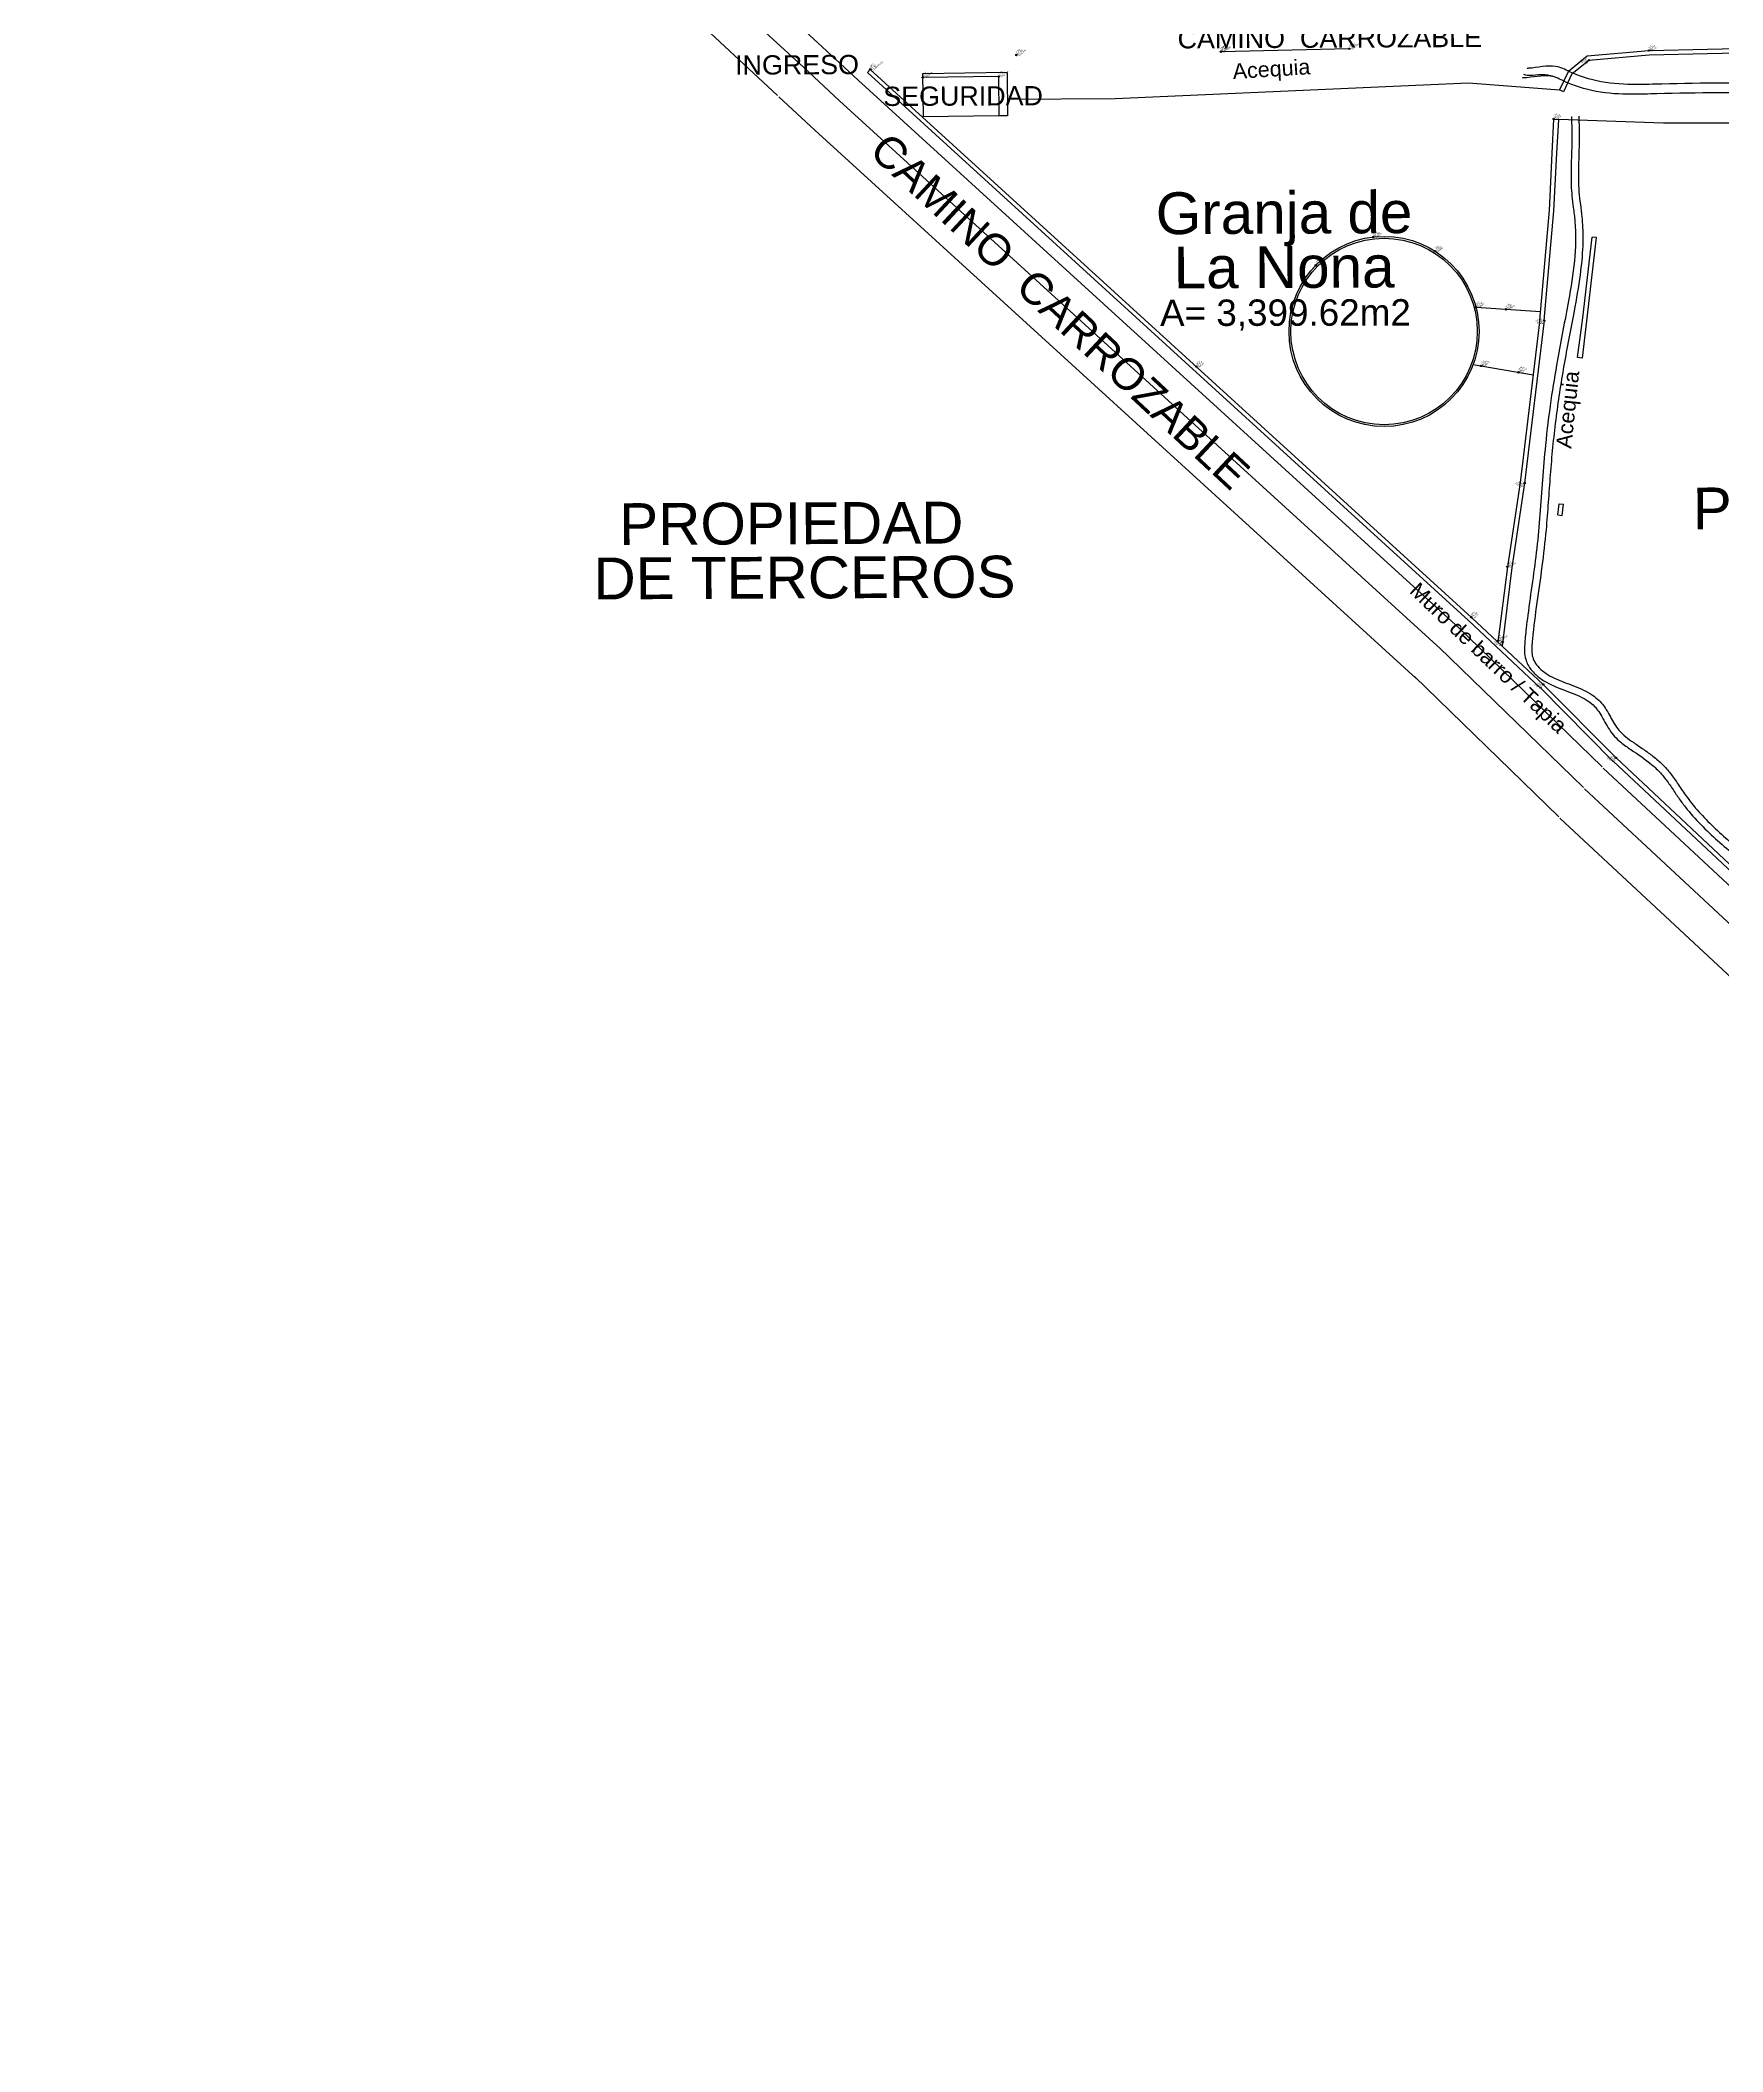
# Model space of a CAD drawing. Header units: metres. Extents: x -4524 to 2222, y -1534 to 2985.
# Drawn here: x -750.4 to -520.5, y 40.7 to 315.5 of the extents above; entities that cross this region are included whole.
import ezdxf
from ezdxf.enums import TextEntityAlignment as Align

# ---------------------------------------------------------------- set-up
doc = ezdxf.new("R2010")
doc.units = ezdxf.units.M
doc.header["$LTSCALE"] = 25.4
doc.header["$MEASUREMENT"] = 0
doc.layers.add('51', color=7, linetype='Continuous')
doc.layers.add('CANAL', color=140, linetype='Continuous')
doc.styles.add('CUADROS', font='')
doc.styles.get('CUADROS').set_extended_font_data('Arial')

msp = doc.modelspace()

# ---------------------------------------------------------------- linework, layer by layer
at = {"color": 1}
for p, q in [((-747.85, 410.2), (-643.53, 314.65)), ((-750.4, 407.38), (-646.08, 311.83)), ((-643.53, 314.65), (-638.61, 310.08)), ((-646.08, 311.83), (-641.16, 307.26)), ((-638.61, 310.08), (-556.48, 235.2)), ((-641.16, 307.26), (-559.03, 232.38)), ((-536.97, 216.24), (-556.74, 235.44)), ((-539.52, 213.41), (-559.29, 232.62)), ((-482.07, 165.07), (-536.8, 216.08)), ((-484.62, 162.25), (-539.35, 213.25))]:
    msp.add_line(p, q, dxfattribs=at)
for p, q in [((-739.63, 391.79), (-649.64, 308)), ((-571.51, 314.37), (-589.06, 313.96)), ((-618.28, 311.1), (-629.84, 310.96)), ((-629.84, 310.96), (-629.76, 305.07)), ((-629.84, 310.96), (-629.76, 305.07)), ((-618.28, 311.1), (-618.24, 305.22)), ((-619.44, 310.57), (-629.83, 310.44)), ((-619.44, 310.57), (-619.41, 305.21)), ((-649.45, 307.82), (-644.53, 303.25)), ((-619.41, 305.21), (-629.76, 305.07)), ((-618.24, 305.22), (-619.41, 305.21)), ((-644.53, 303.25), (-562.4, 228.37)), ((-554.19, 279.04), (-545.38, 278.45)), ((-554.58, 271.21), (-546.38, 269.82)), ((-542.89, 209.41), (-562.66, 228.62)), ((-487.99, 158.25), (-542.72, 209.25))]:
    msp.add_line(p, q)
at = {"linetype": 'Continuous'}
for p, q in [((-617, 313.52), (-617, 313.52)), ((-617, 313.52), (-617, 313.52)), ((-589.06, 313.98), (-589.06, 313.98)), ((-589.06, 313.98), (-589.06, 313.98)), ((-589.06, 313.96), (-589.06, 313.96)), ((-589.06, 313.96), (-589.06, 313.96)), ((-571.51, 314.37), (-571.51, 314.37)), ((-571.51, 314.37), (-571.51, 314.37)), ((-530.55, 314.13), (-530.55, 314.13)), ((-530.55, 314.13), (-530.55, 314.13)), ((-636.97, 311.55), (-636.97, 311.55)), ((-636.97, 311.55), (-636.97, 311.55)), ((-538.77, 312.8), (-538.77, 312.8)), ((-538.77, 312.8), (-538.77, 312.8)), ((-629.83, 310.44), (-629.83, 310.44)), ((-629.83, 310.44), (-629.83, 310.44)), ((-619.44, 310.57), (-619.44, 310.57)), ((-619.44, 310.57), (-619.44, 310.57)), ((-543.57, 304.76), (-543.57, 304.76)), ((-543.57, 304.76), (-543.57, 304.76)), ((-568.21, 288.64), (-568.21, 288.64)), ((-568.21, 288.64), (-568.21, 288.64)), ((-559.8, 286.7), (-559.8, 286.7)), ((-559.8, 286.7), (-559.8, 286.7)), ((-576.09, 284.77), (-576.09, 284.77)), ((-576.09, 284.77), (-576.09, 284.77)), ((-554.19, 279.04), (-554.19, 279.04)), ((-554.19, 279.04), (-554.19, 279.04)), ((-550.08, 278.77), (-550.08, 278.77)), ((-550.08, 278.77), (-550.08, 278.77)), ((-544.88, 277.23), (-544.88, 277.23)), ((-544.88, 277.23), (-544.88, 277.23)), ((-592.43, 270.94), (-592.43, 270.94)), ((-592.43, 270.94), (-592.43, 270.94)), ((-553.49, 271.03), (-553.49, 271.03)), ((-553.49, 271.03), (-553.49, 271.03)), ((-548.39, 270.16), (-548.39, 270.16)), ((-548.39, 270.16), (-548.39, 270.16)), ((-547.55, 255.03), (-547.55, 255.03)), ((-547.55, 255.03), (-547.55, 255.03)), ((-549.91, 243.58), (-549.91, 243.58)), ((-549.91, 243.58), (-549.91, 243.58)), ((-554.83, 236.67), (-554.83, 236.67)), ((-554.83, 236.67), (-554.83, 236.67)), ((-551.2, 233.46), (-551.2, 233.46)), ((-551.2, 233.46), (-551.2, 233.46)), ((-550.54, 233.31), (-550.54, 233.31)), ((-550.54, 233.31), (-550.54, 233.31)), ((-545.01, 227.5), (-545.01, 227.5)), ((-545.01, 227.5), (-545.01, 227.5)), ((-535.06, 217.47), (-535.06, 217.47)), ((-535.06, 217.47), (-535.06, 217.47))]:
    msp.add_line(p, q, dxfattribs=at)
at = {"color": 30, "true_color": 0xf26722}
for p, q in [((-541.58, 311.31), (-539, 313.39)), ((-539, 313.39), (-530.59, 314.12)), ((-538.77, 312.8), (-530.53, 313.53)), ((-530.55, 314.13), (-497.99, 314.9)), ((-530.53, 313.53), (-497.97, 314.3)), ((-637.37, 311.11), (-555.24, 236.23)), ((-636.97, 311.55), (-554.83, 236.67)), ((-541.58, 311.31), (-542.8, 308.76)), ((-541.1, 310.92), (-542.25, 308.5)), ((-541.1, 310.92), (-538.77, 312.8)), ((-542.25, 308.5), (-542.8, 308.76)), ((-543.77, 300.11), (-543.57, 304.76)), ((-543.57, 304.76), (-542.9, 304.72)), ((-543.17, 300.08), (-542.9, 304.72)), ((-544.16, 292.27), (-543.77, 300.11)), ((-543.56, 292.24), (-543.17, 300.08)), ((-545.48, 277.29), (-544.16, 292.29)), ((-544.88, 277.23), (-543.56, 292.24)), ((-539.62, 277.61), (-538.32, 288.63)), ((-537.72, 288.56), (-538.32, 288.63)), ((-539.66, 272.08), (-537.72, 288.56)), ((-545.48, 277.41), (-548.15, 255.1)), ((-544.88, 277.23), (-547.55, 255.03)), ((-540.31, 272.16), (-539.62, 277.61)), ((-539.71, 272.09), (-540.31, 272.16)), ((-548.14, 255.12), (-549.91, 243.58)), ((-547.55, 255.03), (-549.32, 243.49)), ((-543.03, 250.67), (-542.84, 252.2)), ((-543.03, 250.67), (-542.44, 250.59)), ((-542.84, 252.2), (-542.24, 252.12)), ((-542.44, 250.59), (-542.24, 252.12)), ((-549.91, 243.58), (-551.22, 233.29)), ((-549.31, 243.5), (-550.61, 232.73)), ((-545.01, 227.5), (-554.83, 236.67)), ((-545.42, 227.06), (-555.24, 236.23)), ((-535.49, 217.04), (-545.43, 227.07)), ((-535.06, 217.47), (-545, 227.49)), ((-515.14, 198.82), (-535.06, 217.47)), ((-515.56, 198.38), (-535.47, 217.03))]:
    msp.add_line(p, q, dxfattribs=at)
at = {"color": 4}
msp.add_line((-636.97, 311.55), (-637.37, 311.11), dxfattribs=at)
at = {"linetype": 'Continuous'}
for centre in [(-617, 313.52), (-589.06, 313.98), (-589.06, 313.96), (-571.51, 314.37), (-530.55, 314.13), (-636.97, 311.55), (-619.44, 310.57), (-538.77, 312.8), (-629.83, 310.44), (-543.57, 304.76), (-568.21, 288.64), (-559.8, 286.7), (-576.09, 284.77), (-554.19, 279.04), (-550.08, 278.77), (-544.88, 277.23), (-592.43, 270.94), (-553.49, 271.03), (-548.39, 270.16), (-547.55, 255.03), (-549.91, 243.58), (-554.83, 236.67), (-551.2, 233.46), (-550.54, 233.31), (-545.01, 227.5), (-535.06, 217.47)]:
    msp.add_circle(centre, 0.1, dxfattribs=at)
at = {"color": 30}
for radius in [12.99, 12.74]:
    msp.add_circle((-566.76, 275.74), radius, dxfattribs=at)
at = {"layer": '51', "color": 7}
for points in [[(-618.25, 307.47), (-603.52, 307.58), (-555.2, 309.73), (-542.8, 308.76)], [(-383.73, 303.66), (-392.7, 302.94), (-404.19, 302.13), (-421.15, 301.55), (-441.93, 300.94), (-455.47, 300.32), (-466.81, 301.08), (-477.62, 301.97), (-486.14, 303.08), (-496.25, 305.08), (-514.14, 304.2), (-528.58, 304.2), (-542.9, 304.72)]]:
    msp.add_lwpolyline(points, dxfattribs=at)
at = {"layer": 'CANAL', "color": 140, "ltscale": 0.4}
for points, knots in [([(-278.3, 302.28), (-278.92, 302.4), (-280.35, 302.52), (-283.66, 304.26), (-287.53, 306.21), (-291.28, 309.47), (-294.91, 310.58), (-298.08, 312.73), (-301.48, 313.49), (-305.73, 313.53), (-310.79, 312.8), (-316.54, 312.17), (-323.87, 312.36), (-332.66, 311.34), (-342.28, 310.92), (-351.57, 310.64), (-360.51, 310.15), (-369.15, 309.4), (-376.35, 308.84), (-382.69, 308.09), (-388.39, 308.13), (-394.19, 308.04), (-400.29, 306.47), (-410.43, 306.96), (-420.36, 306.22), (-428.62, 305.9), (-435.52, 306.05), (-443.79, 305.57, 0), (-452.74, 305.49, 0), (-459.63, 305.74, 0), (-467.48, 306.3, 0), (-476.44, 307.41, 0), (-486.69, 309.23, 0), (-495.54, 311.22, 0), (-504.1, 309.56, 0), (-514.81, 309.72, 0), (-524.38, 309.69, 0), (-532.67, 309.43, 0), (-536.96, 309.62, 0), (-540.98, 310.91), (-543.56, 312.38, 0.02), (-545.87, 311.74, -0.08), (-547.16, 311.69, 0.01), (-547.22, 311.69, 0.01)], [436.578955, 436.578955, 436.578955, 436.578955, 438.487493, 440.820303, 447.656395, 451.52146, 455.493206, 458.861965, 462.914598, 465.70454, 471.594624, 478.217782, 483.0142, 493.555189, 504.699823, 511.901452, 521.457673, 531.559359, 537.894905, 543.137433, 550.678413, 554.990816, 560.499404, 569.393732, 585.20932, 590.405545, 594.189277, 605.901709, 615.239792, 621.028166, 626.590313, 638.823663, 648.073045, 657.947399, 665.55394, 673.945855, 690.543997, 693.948206, 698.685383, 703.044316, 705.357609, 709.075519, 709.252559, 709.252559, 709.252559, 709.252559]), ([(-278.56, 300.86), (-278.6, 300.87), (-278.64, 300.88), (-278.68, 300.89), (-279.4, 301.05), (-280.94, 301.15), (-284.34, 302.93), (-288.21, 304.88), (-291.95, 308.14), (-295.59, 309.25), (-298.76, 311.4), (-302.16, 312.16), (-306.41, 312.2), (-311.47, 311.47), (-317.21, 310.85), (-324.54, 311.03), (-333.33, 310.01), (-342.95, 309.6), (-352.25, 309.31), (-361.19, 308.82), (-369.82, 308.07), (-377.03, 307.51), (-383.36, 306.76), (-389.06, 306.81), (-394.87, 306.71), (-400.96, 305.15), (-411.11, 305.63), (-421.03, 304.9), (-429.3, 304.57), (-436.2, 304.73), (-444.47, 304.24, 0), (-453.42, 304.16, 0), (-460.31, 304.41, 0), (-468.15, 304.97, 0), (-477.12, 306.08, 0), (-487.37, 307.9, 0), (-496.21, 309.9, 0), (-504.77, 308.23, 0), (-515.49, 308.39, 0), (-525.05, 308.36, 0), (-533.34, 308.1, 0), (-537.63, 308.29, 0), (-541.66, 309.58), (-544.24, 311.05, 0.02), (-546.38, 310.7, -0.08), (-547.19, 310.69), (-547.64, 310.83)], [436.156027, 436.156027, 436.156027, 436.156027, 436.281857, 436.281857, 436.281857, 438.487493, 440.820303, 447.656395, 451.52146, 455.493206, 458.861965, 462.914598, 465.70454, 471.594624, 478.217782, 483.0142, 493.555189, 504.699823, 511.901452, 521.457673, 531.559359, 537.894905, 543.137433, 550.678413, 554.990816, 560.499404, 569.393732, 585.20932, 590.405545, 594.189277, 605.901709, 615.239792, 621.028166, 626.590313, 638.823663, 648.073045, 657.947399, 665.55394, 673.945855, 690.543997, 693.948206, 698.685383, 703.044316, 705.357609, 709.075519, 709.252559, 709.252559, 709.252559, 709.252559]), ([(-541.14, 305.13), (-541.12, 303.97), (-541.1, 302.82), (-541.12, 300.52), (-541.17, 299.35), (-541.21, 297.37), (-541.22, 296.56), (-541.17, 295.24), (-541.13, 294.73), (-541.03, 293.72), (-540.96, 293.21), (-540.82, 292.06), (-540.74, 291.42), (-540.53, 288.99), (-540.59, 287.18), (-540.93, 283.56), (-541.23, 281.74), (-541.8, 278.57), (-542.07, 277.22), (-542.58, 274.53), (-542.83, 273.18), (-543.39, 270.01), (-543.7, 268.17), (-544.25, 264.29), (-544.5, 262.24), (-544.86, 258.62), (-544.99, 257.04), (-545.23, 253.88), (-545.33, 252.31), (-545.58, 249.2), (-545.72, 247.66), (-546.07, 244.59), (-546.27, 243.07), (-546.7, 240.03), (-546.92, 238.51), (-547.2, 236.39), (-547.27, 235.8), (-547.38, 234.79), (-547.42, 234.38), (-547.49, 233.64), (-547.52, 233.32), (-547.57, 232.66), (-547.58, 232.33), (-547.55, 231.64), (-547.51, 231.29), (-547.33, 230.68), (-547.23, 230.42), (-546.97, 229.95), (-546.82, 229.72), (-546.49, 229.3), (-546.31, 229.11), (-545.76, 228.57), (-545.35, 228.27), (-544.04, 227.47), (-543.08, 227.09), (-541.17, 226.36), (-540.22, 226.01), (-539.03, 225.36), (-538.69, 225.13), (-538.14, 224.67), (-537.92, 224.45), (-537.52, 223.94), (-537.33, 223.65), (-536.77, 222.72), (-536.41, 222.01), (-535.76, 221.01), (-535.52, 220.69), (-535, 220.12), (-534.71, 219.86), (-533.97, 219.25), (-533.5, 218.92), (-532.03, 217.93), (-531.05, 217.27), (-529.75, 216.19), (-529.35, 215.81), (-528.63, 215.01), (-528.29, 214.57), (-527.63, 213.66), (-527.31, 213.18), (-526.69, 212.26), (-526.39, 211.82), (-525.75, 210.96), (-525.42, 210.54), (-524.39, 209.31), (-523.67, 208.54), (-522.16, 207.05), (-521.38, 206.33), (-518.97, 204.25), (-517.3, 202.93), (-514.63, 200.77), (-513.61, 199.92), (-511.63, 198.19), (-510.65, 197.3), (-507.76, 194.61), (-505.89, 192.75), (-502.58, 189.45), (-501.13, 188), (-498.26, 185.18), (-496.82, 183.81), (-493.92, 181.11), (-492.46, 179.78), (-488.04, 175.79), (-485.07, 173.17), (-480.58, 169.09), (-479.02, 167.65), (-475.92, 164.76), (-474.38, 163.3), (-469.74, 158.95), (-466.62, 156.05), (-461.45, 151.51), (-459.45, 149.83), (-455.54, 146.41), (-453.65, 144.66), (-451.26, 142.09), (-450.64, 141.38), (-448.93, 139.28), (-447.89, 137.83), (-446.26, 135.64), (-445.7, 134.89), (-444.52, 133.44), (-443.91, 132.74), (-442.03, 130.66), (-440.71, 129.34), (-437.96, 126.71), (-436.53, 125.41), (-433.66, 122.81), (-432.22, 121.52), (-429.14, 118.74), (-427.5, 117.24), (-424.74, 114.65), (-423.61, 113.57), (-421.38, 111.38), (-420.27, 110.27), (-417.7, 107.7), (-416.23, 106.24), (-411.77, 101.91), (-408.7, 99.12), (-402.53, 93.61), (-399.43, 90.87), (-395.06, 86.9), (-393.77, 85.71), (-391.21, 83.29), (-389.95, 82.06), (-387.83, 79.87), (-386.94, 78.93), (-385.3, 77.08), (-384.54, 76.18), (-383.04, 74.35), (-382.3, 73.42), (-380.48, 71.18), (-379.38, 69.87), (-377.71, 68.12), (-377.22, 67.63), (-376.19, 66.67), (-375.65, 66.21), (-374.51, 65.36), (-373.9, 64.97), (-372.61, 64.31), (-371.95, 64.05), (-369.89, 63.41), (-368.46, 63.18), (-366.36, 62.91), (-365.69, 62.82), (-364.35, 62.65), (-363.68, 62.57), (-361.69, 62.3), (-360.37, 62.11), (-357.16, 61.64), (-355.27, 61.36), (-351.47, 60.79), (-349.57, 60.5), (-344.67, 59.8), (-341.67, 59.38), (-332.03, 58.19), (-325.38, 57.58), (-316.22, 56.61), (-313.68, 56.34), (-308.19, 55.68), (-305.25, 55.28), (-299.36, 54.46), (-296.41, 54.04), (-291.5, 53.4), (-289.54, 53.15), (-286.06, 52.77), (-284.54, 52.62), (-281.51, 52.36), (-280, 52.25), (-276.47, 51.98), (-274.47, 51.81), (-270.45, 51.45), (-268.45, 51.25), (-264.43, 50.83), (-262.43, 50.61), (-256.41, 49.95), (-252.4, 49.5), (-244.36, 48.69), (-240.33, 48.34), (-232.61, 47.67), (-228.9, 47.37), (-222.56, 46.8), (-219.91, 46.56), (-214.63, 46.04), (-211.99, 45.76), (-206.7, 45.21), (-204.05, 44.94), (-199.18, 44.46), (-196.96, 44.26), (-192.51, 43.87), (-190.29, 43.68), (-186.2, 43.3), (-184.34, 43.13), (-178.9, 42.57), (-175.31, 42.13), (-170.55, 41.74), (-169.39, 41.66), (-167.08, 41.53), (-165.93, 41.48), (-163.51, 41.37), (-162.24, 41.31), (-159.71, 41.15), (-158.45, 41.06), (-156.14, 40.86), (-155.1, 40.77), (-154.05, 40.67)], [0, 0, 0, 0, 3.463182, 3.463182, 6.964666, 6.964666, 9.359518, 9.359518, 10.86534, 10.86534, 12.371161, 12.371161, 14.337834, 14.337834, 19.854234, 19.854234, 25.370635, 25.370635, 29.465052, 29.465052, 33.55947, 33.55947, 39.145563, 39.145563, 45.292101, 45.292101, 50.032817, 50.032817, 54.773532, 54.773532, 59.414582, 59.414582, 64.055632, 64.055632, 68.696682, 68.696682, 70.461266, 70.461266, 71.68424, 71.68424, 72.624036, 72.624036, 73.563833, 73.563833, 74.50363, 74.50363, 75.220513, 75.220513, 75.937396, 75.937396, 76.65428, 76.65428, 78.088046, 78.088046, 81.018519, 81.018519, 83.948991, 83.948991, 85.291216, 85.291216, 86.37776, 86.37776, 87.464303, 87.464303, 89.758758, 89.758758, 90.847825, 90.847825, 91.936893, 91.936893, 93.593061, 93.593061, 97.141547, 97.141547, 98.863711, 98.863711, 100.585875, 100.585875, 102.308038, 102.308038, 103.881685, 103.881685, 105.455331, 105.455331, 108.602624, 108.602624, 111.749916, 111.749916, 118.044502, 118.044502, 122.006206, 122.006206, 125.967911, 125.967911, 133.89132, 133.89132, 140.028131, 140.028131, 145.965968, 145.965968, 151.903805, 151.903805, 163.77948, 163.77948, 170.15019, 170.15019, 176.520899, 176.520899, 189.262318, 189.262318, 197.042326, 197.042326, 204.822334, 204.822334, 207.700303, 207.700303, 213.073735, 213.073735, 215.849049, 215.849049, 218.624364, 218.624364, 224.174992, 224.174992, 229.961977, 229.961977, 235.748962, 235.748962, 242.43876, 242.43876, 247.138177, 247.138177, 251.837593, 251.837593, 258.043865, 258.043865, 270.45641, 270.45641, 282.868954, 282.868954, 288.15346, 288.15346, 293.437966, 293.437966, 297.343833, 297.343833, 300.91403, 300.91403, 304.484226, 304.484226, 309.56966, 309.56966, 311.608621, 311.608621, 313.647581, 313.647581, 315.740518, 315.740518, 317.833454, 317.833454, 322.019327, 322.019327, 324.021655, 324.021655, 326.023983, 326.023983, 330.028639, 330.028639, 335.808098, 335.808098, 341.587557, 341.587557, 350.640003, 350.640003, 370.646116, 370.646116, 378.320575, 378.320575, 387.246462, 387.246462, 396.172348, 396.172348, 402.089312, 402.089312, 406.642071, 406.642071, 411.194831, 411.194831, 417.249799, 417.249799, 423.304768, 423.304768, 429.359737, 429.359737, 441.469674, 441.469674, 453.579611, 453.579611, 464.725393, 464.725393, 472.698692, 472.698692, 480.671991, 480.671991, 488.64529, 488.64529, 495.340568, 495.340568, 502.035847, 502.035847, 507.65382, 507.65382, 518.47828, 518.47828, 521.93615, 521.93615, 525.39402, 525.39402, 529.209445, 529.209445, 533.02487, 533.02487, 536.177056, 536.177056, 536.177056, 536.177056]), ([(-540.14, 305.14), (-540.12, 304.08), (-540.11, 303.01), (-540.11, 301.03), (-540.14, 300.12), (-540.19, 298.33), (-540.22, 297.44), (-540.2, 295.98), (-540.18, 295.4), (-540.03, 293.69), (-539.85, 292.53), (-539.67, 290.69), (-539.63, 290.03), (-539.59, 288.72), (-539.59, 288.07), (-539.67, 286.1), (-539.8, 284.8), (-540.19, 281.82), (-540.49, 280.15), (-541.28, 276), (-541.76, 273.53), (-542.62, 268.6), (-543, 266.13), (-543.62, 261.16), (-543.86, 258.66), (-544.25, 253.65), (-544.4, 251.14), (-544.78, 246.95), (-544.97, 245.28), (-545.41, 241.96), (-545.65, 240.32), (-546.11, 237.04), (-546.33, 235.39), (-546.51, 233.34), (-546.55, 232.98), (-546.58, 232.29), (-546.58, 231.96), (-546.5, 231.35), (-546.42, 231.07), (-546.15, 230.52), (-545.97, 230.25), (-545.23, 229.37), (-544.55, 228.9), (-542.98, 228.11), (-542.09, 227.79), (-540.3, 227.1), (-539.38, 226.73), (-538.21, 226.01), (-537.88, 225.77), (-537.34, 225.29), (-537.12, 225.05), (-536.73, 224.56), (-536.56, 224.3), (-536, 223.4), (-535.67, 222.74), (-535.1, 221.83), (-534.9, 221.52), (-534.4, 220.93), (-534.09, 220.64), (-533.4, 220.08), (-533.03, 219.82), (-532.21, 219.26), (-531.76, 218.96), (-530.88, 218.34), (-530.44, 218.03), (-529.57, 217.35), (-529.14, 216.99), (-528.34, 216.2), (-527.97, 215.78), (-527.28, 214.89), (-526.96, 214.44), (-526.28, 213.44), (-525.93, 212.9), (-524.44, 210.8), (-523.13, 209.38), (-520.31, 206.69), (-518.8, 205.42), (-515.93, 203.1), (-514.59, 202.04), (-510.66, 198.74), (-508.19, 196.4), (-503.35, 191.66), (-500.98, 189.25), (-496.16, 184.54), (-493.68, 182.24), (-489.02, 178.01), (-486.83, 176.07), (-482.61, 172.29), (-480.58, 170.45), (-476.55, 166.73), (-474.56, 164.85), (-470.64, 161.16), (-468.71, 159.36), (-465.43, 156.36), (-464.09, 155.16), (-461.38, 152.78), (-460, 151.61), (-457.25, 149.24), (-455.88, 148.05), (-453.63, 145.96), (-452.72, 145.08), (-451.12, 143.43), (-450.42, 142.66), (-448.99, 140.96), (-448.27, 140.03), (-446.87, 138.14), (-446.18, 137.19), (-444.98, 135.61), (-444.47, 134.96), (-443.41, 133.68), (-442.86, 133.06), (-441.18, 131.23), (-440, 130.05), (-437.47, 127.63), (-436.12, 126.39), (-433.4, 123.92), (-432.03, 122.7), (-428.64, 119.63), (-426.61, 117.79), (-423.04, 114.41), (-421.49, 112.9), (-418.42, 109.84), (-416.9, 108.31), (-414.15, 105.6), (-412.92, 104.42), (-410.45, 102.09), (-409.2, 100.94), (-405.42, 97.51), (-402.86, 95.25), (-398.27, 91.16), (-396.23, 89.33), (-392.34, 85.75), (-390.5, 84.02), (-387.71, 81.2), (-386.73, 80.17), (-385.07, 78.34), (-384.39, 77.55), (-383.06, 75.96), (-382.42, 75.16), (-381.13, 73.55), (-380.48, 72.75), (-379.14, 71.15), (-378.45, 70.35), (-377.18, 69.01), (-376.63, 68.44), (-375.47, 67.37), (-374.87, 66.86), (-373.78, 66.08), (-373.29, 65.78), (-371.4, 64.81), (-369.83, 64.43), (-367.36, 64.04), (-366.52, 63.93), (-364.58, 63.69), (-363.49, 63.55), (-361.32, 63.25), (-360.25, 63.1), (-357.03, 62.63), (-354.89, 62.31), (-350.6, 61.67), (-348.45, 61.35), (-343.87, 60.7), (-341.45, 60.37), (-334.09, 59.45), (-329.14, 58.95), (-321.37, 58.16), (-318.55, 57.87), (-313.19, 57.28), (-310.65, 56.99), (-305.57, 56.33), (-303.03, 55.98), (-295.74, 54.96), (-290.98, 54.29), (-284.27, 53.6), (-282.33, 53.43), (-278.43, 53.13), (-276.47, 52.98), (-272.56, 52.65), (-270.61, 52.47), (-264.78, 51.88), (-260.91, 51.45), (-253.83, 50.67), (-250.62, 50.32), (-244.2, 49.69), (-240.99, 49.4), (-231.35, 48.57), (-224.91, 48.05), (-212.06, 46.8), (-205.64, 46.08), (-195.56, 45.13), (-191.9, 44.82), (-186.39, 44.32), (-184.55, 44.15), (-179.4, 43.63), (-176.08, 43.23), (-171.56, 42.82), (-170.34, 42.72), (-167.9, 42.57), (-166.68, 42.52), (-164.06, 42.4), (-162.67, 42.33), (-159.88, 42.17), (-158.49, 42.06), (-156.08, 41.86), (-155.07, 41.77), (-154.05, 41.68)], [0, 0, 0, 0, 3.196878, 3.196878, 5.89125, 5.89125, 8.585623, 8.585623, 10.343976, 10.343976, 13.860681, 13.860681, 15.801849, 15.801849, 17.743016, 17.743016, 21.625352, 21.625352, 26.628461, 26.628461, 34.172009, 34.172009, 41.715557, 41.715557, 49.259106, 49.259106, 56.802654, 56.802654, 61.818291, 61.818291, 66.833928, 66.833928, 71.849565, 71.849565, 72.91569, 72.91569, 73.981816, 73.981816, 75.047942, 75.047942, 76.114068, 76.114068, 78.858824, 78.858824, 81.603581, 81.603581, 84.348337, 84.348337, 85.498707, 85.498707, 86.390051, 86.390051, 87.281395, 87.281395, 89.425246, 89.425246, 90.597913, 90.597913, 91.987779, 91.987779, 93.377644, 93.377644, 94.959905, 94.959905, 96.542167, 96.542167, 98.175102, 98.175102, 99.808038, 99.808038, 101.440973, 101.440973, 103.369303, 103.369303, 109.293054, 109.293054, 115.216804, 115.216804, 120.291339, 120.291339, 130.44041, 130.44041, 140.589481, 140.589481, 150.738551, 150.738551, 159.502563, 159.502563, 167.723332, 167.723332, 175.944101, 175.944101, 183.880613, 183.880613, 189.286029, 189.286029, 194.691446, 194.691446, 200.096863, 200.096863, 203.851822, 203.851822, 206.953168, 206.953168, 210.459937, 210.459937, 213.966705, 213.966705, 216.477516, 216.477516, 218.988327, 218.988327, 224.009948, 224.009948, 229.51047, 229.51047, 235.010991, 235.010991, 243.232864, 243.232864, 249.717514, 249.717514, 256.202163, 256.202163, 261.318894, 261.318894, 266.435625, 266.435625, 276.669086, 276.669086, 284.88212, 284.88212, 292.433907, 292.433907, 296.70245, 296.70245, 299.798485, 299.798485, 302.89452, 302.89452, 305.990554, 305.990554, 309.193298, 309.193298, 311.574787, 311.574787, 313.956275, 313.956275, 315.757203, 315.757203, 320.738283, 320.738283, 323.237174, 323.237174, 326.501334, 326.501334, 329.765493, 329.765493, 336.293812, 336.293812, 342.822132, 342.822132, 350.154618, 350.154618, 365.080505, 365.080505, 373.581627, 373.581627, 381.25587, 381.25587, 388.930113, 388.930113, 403.346689, 403.346689, 409.221144, 409.221144, 415.095598, 415.095598, 420.970053, 420.970053, 432.658991, 432.658991, 442.339637, 442.339637, 452.020282, 452.020282, 471.381574, 471.381574, 490.742865, 490.742865, 501.783648, 501.783648, 507.314115, 507.314115, 517.313695, 517.313695, 520.996593, 520.996593, 524.679491, 524.679491, 528.852277, 528.852277, 533.025062, 533.025062, 536.084158, 536.084158, 536.084158, 536.084158])]:
    msp.add_open_spline(points, degree=3, knots=knots, dxfattribs=at)
at = {"layer": 'CANAL', "color": 140}
msp.add_open_spline([(-278.56, 300.86), (-278.6, 300.87), (-278.64, 300.88), (-278.68, 300.89), (-279.4, 301.05), (-280.94, 301.15), (-284.34, 302.93), (-288.21, 304.88), (-291.95, 308.14), (-295.59, 309.25), (-298.76, 311.4), (-302.16, 312.16), (-306.41, 312.2), (-311.47, 311.47), (-317.21, 310.85), (-324.54, 311.03), (-333.33, 310.01), (-342.95, 309.6), (-352.25, 309.31), (-361.19, 308.82), (-369.82, 308.07), (-377.03, 307.51), (-383.36, 306.76), (-389.06, 306.81), (-394.87, 306.71), (-400.96, 305.15), (-411.11, 305.63), (-421.03, 304.9), (-429.3, 304.57), (-436.2, 304.73), (-444.47, 304.24, 0), (-453.42, 304.16, 0), (-460.31, 304.41, 0), (-468.15, 304.97, 0), (-477.12, 306.08, 0), (-487.37, 307.9, 0), (-496.21, 309.9, 0), (-504.77, 308.23, 0), (-515.49, 308.39, 0), (-525.05, 308.36, 0), (-533.34, 308.1, 0), (-537.63, 308.29, 0), (-541.66, 309.58), (-544.24, 311.05, 0.02), (-546.54, 310.41, -0.08), (-547.84, 310.37, 0.01), (-547.9, 310.37, 0.01)], degree=3, knots=[436.156027, 436.156027, 436.156027, 436.156027, 436.281857, 436.281857, 436.281857, 438.487493, 440.820303, 447.656395, 451.52146, 455.493206, 458.861965, 462.914598, 465.70454, 471.594624, 478.217782, 483.0142, 493.555189, 504.699823, 511.901452, 521.457673, 531.559359, 537.894905, 543.137433, 550.678413, 554.990816, 560.499404, 569.393732, 585.20932, 590.405545, 594.189277, 605.901709, 615.239792, 621.028166, 626.590313, 638.823663, 648.073045, 657.947399, 665.55394, 673.945855, 690.543997, 693.948206, 698.685383, 703.044316, 705.357609, 709.075519, 709.252559, 709.252559, 709.252559, 709.252559], dxfattribs=at)

# ---------------------------------------------------------------- texts
at = {"color": 2, "char_height": 0.2, "attachment_point": 4}
for s, insert, rotation in [('1259', (-617.02, 313.86), 39.446), ('1257', (-589.08, 314.32), 39.446), ('1258', (-589.08, 314.3), 39.446), ('1256', (-571.54, 314.71), 39.446), ('1242', (-530.57, 314.47), 39.446), ('1254', (-636.99, 311.9), 39.446), ('1253', (-629.86, 310.78), 39.446), ('1252', (-619.47, 310.91), 39.446), ('507', (-538.88, 312.48), 197.7493), ('1241', (-543.59, 305.1), 39.446), ('1234', (-568.24, 288.99), 39.446), ('1236', (-559.83, 287.04), 39.446), ('1232', (-576.11, 285.12), 39.446), ('1237', (-554.22, 279.38), 39.446), ('1239', (-550.11, 279.11), 39.446), ('506', (-544.99, 276.91), 197.7493), ('1222', (-592.45, 271.28), 39.446), ('1231', (-553.51, 271.37), 39.446), ('1229', (-548.41, 270.5), 39.446), ('505', (-547.66, 254.7), 197.7493), ('1227', (-549.93, 243.92), 39.446), ('1224', (-554.86, 237.02), 39.446), ('1225', (-551.22, 233.81), 39.446), ('504', (-550.64, 232.98), 197.7493), ('503', (-545.12, 227.17), 197.7493), ('502', (-535.17, 217.14), 197.7493)]:
    msp.add_mtext(s, dxfattribs=dict(at, insert=insert, rotation=rotation))
at = {"color": 1, "char_height": 0.2, "attachment_point": 4}
for s, insert, rotation in [('97.480', (-616.84, 313.65), 39.446), ('97.667', (-588.91, 314.1), 39.446), ('97.666', (-588.9, 314.08), 39.446), ('97.813', (-571.36, 314.49), 39.446), ('98.716', (-530.39, 314.25), 39.446), ('97.556', (-636.81, 311.68), 39.446), ('97.545', (-629.68, 310.56), 39.446), ('97.547', (-619.29, 310.7), 39.446), ('99.109', (-538.96, 312.74), 197.7493), ('99.813', (-543.41, 304.89), 39.446), ('97.821', (-568.06, 288.77), 39.446), ('97.943', (-559.65, 286.83), 39.446), ('97.711', (-575.93, 284.9), 39.446), ('97.944', (-554.04, 279.17), 39.446), ('97.927', (-549.93, 278.89), 39.446), ('98.119', (-545.07, 277.17), 197.7493), ('97.602', (-592.27, 271.06), 39.446), ('98.079', (-553.33, 271.16), 39.446), ('98.086', (-548.23, 270.29), 39.446), ('98.296', (-547.74, 254.97), 197.7493), ('98.046', (-549.75, 243.7), 39.446), ('98.184', (-554.68, 236.8), 39.446), ('98.585', (-551.04, 233.59), 39.446), ('98.420', (-550.73, 233.25), 197.7493), ('98.607', (-545.2, 227.44), 197.7493), ('98.531', (-535.25, 217.41), 197.7493)]:
    msp.add_mtext(s, dxfattribs=dict(at, insert=insert, rotation=rotation))
at = {"color": 3, "char_height": 0.2, "attachment_point": 4}
for s, insert, rotation in [('ESTCION', (-616.66, 313.43), 39.446), ('ESTCION', (-588.73, 313.89), 39.446), ('ESTCION', (-588.72, 313.87), 39.446), ('ESTCION', (-571.18, 314.28), 39.446), ('MURO', (-530.22, 314.04), 39.446), ('COMPUERTA', (-636.63, 311.46), 39.446), ('ESQUINA', (-629.5, 310.35), 39.446), ('ESQUINA', (-619.11, 310.48), 39.446), ('CERCO', (-539.05, 313.01), 197.7493), ('PIRCA', (-543.24, 304.67), 39.446), ('PARED', (-567.88, 288.56), 39.446), ('PARED', (-559.47, 286.61), 39.446), ('PARED', (-575.75, 284.68), 39.446), ('PARED', (-553.86, 278.95), 39.446), ('CERCO', (-549.75, 278.68), 39.446), ('CERCO', (-545.16, 277.44), 197.7493), ('PIRCA', (-592.1, 270.85), 39.446), ('CERCO', (-553.16, 270.94), 39.446), ('CERCO', (-548.05, 270.07), 39.446), ('CERCO', (-547.83, 255.24), 197.7493), ('CERCO', (-549.58, 243.49), 39.446), ('PIRCA', (-554.5, 236.58), 39.446), ('ESQUINA', (-550.86, 233.37), 39.446), ('CERCO', (-550.81, 233.52), 197.7493), ('CERCO', (-545.29, 227.71), 197.7493), ('CERCO', (-535.34, 217.67), 197.7493)]:
    msp.add_mtext(s, dxfattribs=dict(at, insert=insert, rotation=rotation))
at = {"layer": '51', "color": 7, "linetype": 'Continuous', "style": 'CUADROS'}
for s, height, rotation, p in [('CAMINO  CARROZABLE', 2.6271, 0.2709, (-594.97, 314.41)), ('Acequia ', 2.102, 3.5708, (-587.38, 310.23)), ('CAMINO  CARROZABLE', 4.2874, 317.0216, (-637.31, 300.1)), ('Acequia ', 2.102, 84.0257, (-541.19, 259.67, 0.23)), ('PROPIEDAD ', 5.717, 0.2709, (-671.27, 246.55)), ('DE TERCEROS', 5.7166, 0.2709, (-674.78, 239.12))]:
    msp.add_text(s, height=height, rotation=rotation, dxfattribs=at).set_placement(p)
for s, height, rotation, p in [('INGRESO', 2.627, 0.2709, (-646.98, 312.18, -97.5)), ('SEGURIDAD', 2.627, 0.2709, (-624.29, 307.91)), ('Granja de', 5.717, 0.2709, (-580.42, 291.25)), ('La Nona', 5.717, 0.2709, (-580.42, 284.5)), ('POTRERO 13', 5.717, 0.2709, (-499.28, 251.67)), ('Muro de barro / Tapia', 2.1017, 316.4263, (-552.66, 230.96))]:
    msp.add_text(s, height=height, rotation=rotation, dxfattribs=at).set_placement(p, align=Align.MIDDLE)
at = {"layer": '51', "color": 7, "linetype": 'Continuous', "insert": (-597.38, 280.08), "char_height": 3.6029, "width": 42.2187, "attachment_point": 1, "rotation": 0.1218, "style": 'CUADROS'}
msp.add_mtext('A={\\fArial|b0|i0|c238|p34; 3},{\\fArial|b0|i0|c238|p34;399.62}m2', dxfattribs=at)

doc.saveas('drawing.dxf')
